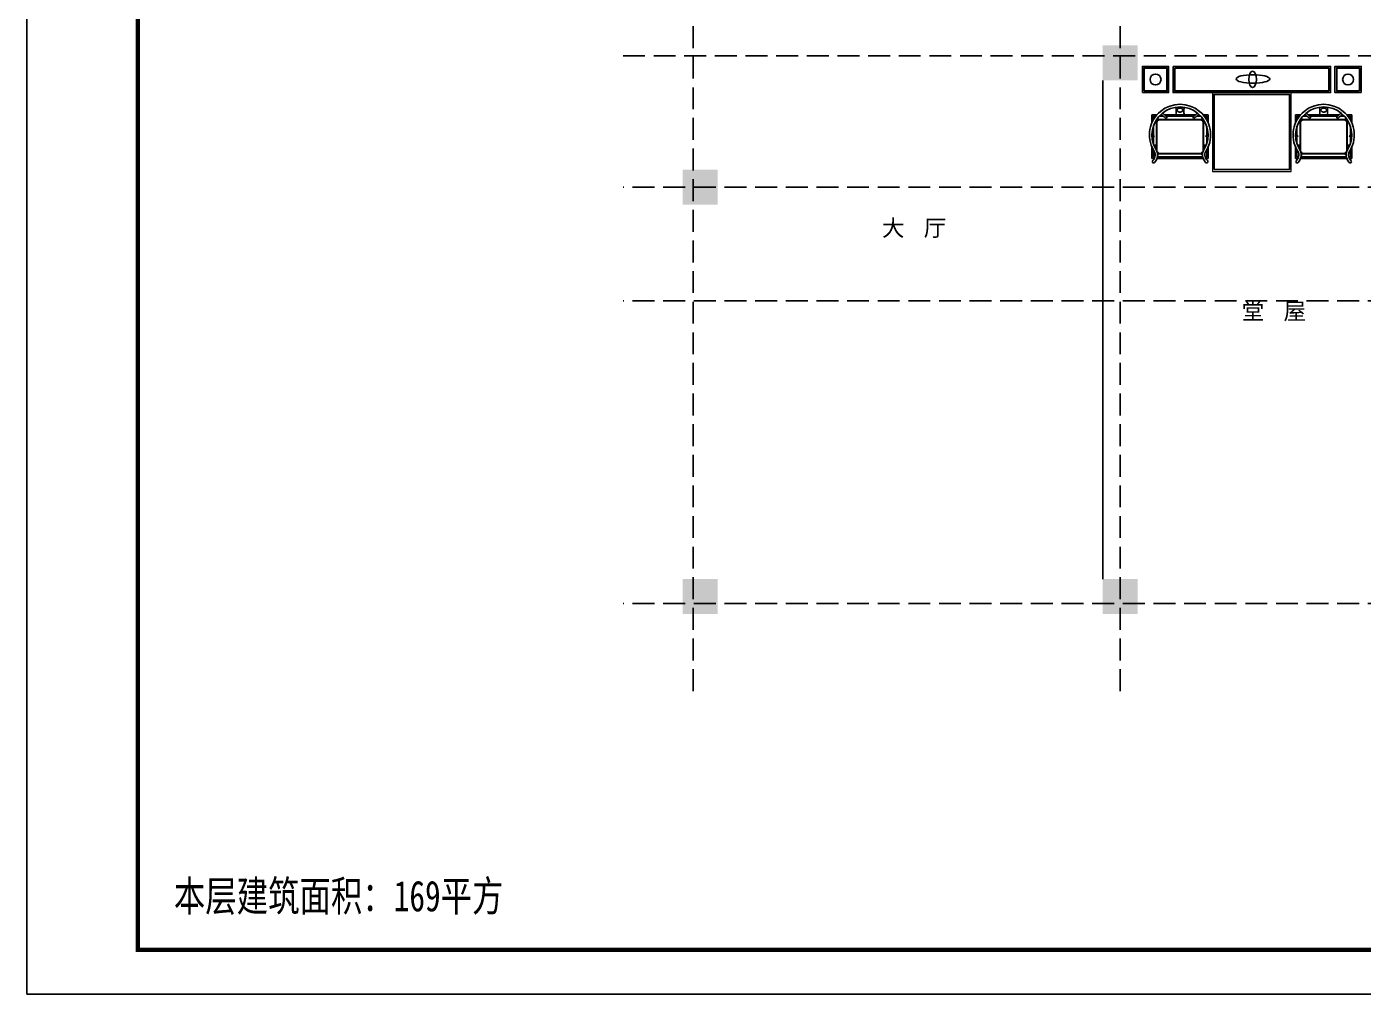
# Model space of a CAD drawing. Header units: millimetres. Extents: x -807114 to 146922, y -468455 to -61603.
# Drawn here: x -425480 to -410211, y -177622 to -166563 of the extents above; entities that cross this region are included whole.
import ezdxf

# ---------------------------------------------------------------- set-up
doc = ezdxf.new("R2010")
doc.units = ezdxf.units.MM
doc.header["$LTSCALE"] = 1000
doc.linetypes.add('DASH', pattern=[0.35, 0.25, -0.1])
doc.linetypes.add('DASHED2', pattern=[0.375, 0.25, -0.125])
for name, color, linetype in [('1家具内线', 8, 'Continuous'), ('1家具外线', 2, 'Continuous'), ('FF-文本文字', 50, 'Continuous'), ('KL截面', 30, 'Continuous'), ('PUB_DIM', 3, 'Continuous'), ('PUB_TITLE', 4, 'Continuous'), ('建-轴', 1, 'Continuous')]:
    doc.layers.add(name, color=color, linetype=linetype)
doc.layers.add('FF●09【活动家具】', color=146, linetype='DASHED2', lineweight=0)
doc.styles.add('Arial', font='arial.ttf')
doc.styles.add('D', font='simhei.ttf', dxfattribs={"width": 0.75, "height": 7})

# ---------------------------------------------------------------- blocks, each defined once
blk = doc.blocks.new('04015600')
at = {"layer": '1家具内线'}
blk.add_lwpolyline([(-39, 732, 0.13438), (-36, 722, 0.106842), (-27, 712, 0.082314), (-15, 706, 0.07067), (1, 704, 0.07067), (17, 706, 0.082314), (29, 712, 0.106842), (38, 722, 0.13438), (41, 732, 0.13438), (38, 742, 0.106842), (29, 752, 0.082314), (17, 758, 0.07067), (1, 760, 0.07067), (-15, 758, 0.082314), (-27, 752, 0.106842), (-36, 742, 0.13438)], format="xyb", close=True, dxfattribs=at)
for points in [[(-370, 645), (-370, 595)], [(-337, 645), (-370, 645)], [(-322, 577), (-326, 577), (-326, 174)], [(-322, 165), (-322, 577)], [(-229, 645), (-291, 645)], [(191, 645), (-191, 645)], [(291, 645), (229, 645)], [(251, 665), (272, 665)], [(323, 577), (327, 577), (327, 176)], [(323, 168), (323, 577)], [(370, 595), (370, 645), (337, 645)], [(-370, 510), (-370, 384)], [(370, 263), (370, 510)], [(-370, 358), (-370, 263)], [(-370, 177), (-370, 81), (-349, 81)], [(-313, 81), (313, 81)], [(349, 81), (370, 81), (370, 177)]]:
    blk.add_lwpolyline(points, dxfattribs=at)
for points in [[(-299, 600), (-299, 596), (300, 596), (300, 600)], [(-299, 130), (-299, 126), (300, 126), (300, 130)]]:
    blk.add_lwpolyline(points, close=True, dxfattribs=at)
for centre, radius, start, end in [((-258, 718), 205, 345.0014, 14.9986), ((258, 718), 205, 165.0014, 194.9986), ((-323, 599), 25, 231.8071, 61.4893), ((-923, -83), 1005, 44.6083, 48.9268), ((-28, 884), 289, 221.995, 236.4657), ((-196, 631), 14, 214.5001, 61.6758), ((196, 631), 14, 118.3242, 325.4999), ((28, 884), 289, 303.5343, 318.005), ((923, -83), 1005, 131.0732, 135.3917), ((323, 599), 25, 118.5107, 308.1929), ((-390, 513), 128, 270.1864, 277.1527), ((-374, 371), 14, 270, 102.9025), ((374, 371), 14, 77.0975, 270), ((390, 513), 128, 262.8473, 269.8136), ((-390, 485), 128, 270.7128, 277.1527), ((-422, 349), 128, 299.0251, 304.6884), ((-343, 231), 14, 297.5358, 130.4383), ((-409, 325), 128, 298.3843, 304.6884), ((343, 231), 14, 49.5617, 242.4642), ((409, 325), 128, 235.3116, 241.6157), ((422, 349), 128, 235.3116, 240.9749), ((390, 485), 128, 262.8473, 269.2872), ((-323, 127), 25, 299.7819, 75.6697), ((323, 127), 25, 104.3303, 240.2181), ((323, 127), 25, 335.7872, 8.7611)]:
    blk.add_arc(centre, radius, start, end, dxfattribs=at)
at = {"layer": '1家具外线'}
blk.add_lwpolyline([(-379, 30, 0.388075), (-370, 178, -1.713285), (370, 178, 0.388075), (379, 30, -1.010163), (355, 5, -0.381875), (340, 197, 1.700219), (-340, 197, -0.381875), (-355, 5, -1.010163)], format="xyb", close=True, dxfattribs=at)
for points in [[(-320, 665), (-390, 665)], [(-390, 665), (-390, 555)], [(-251, 665), (-272, 665)], [(217, 665), (-217, 665)], [(272, 665), (251, 665)], [(390, 555), (390, 665), (320, 665)], [(-390, 218), (-390, 61), (-357, 61)], [(357, 61), (390, 61), (390, 218)], [(-319, 61), (319, 61)]]:
    blk.add_lwpolyline(points, dxfattribs=at)
blk = doc.blocks.new('gfdgdfgdfg')
at = {"color": 2}
for points in [[(-3165, -60911), (-2865, -60911), (-2865, -60611), (-3165, -60611)], [(-2815, -60611), (-1015, -60611), (-1015, -60911), (-2815, -60911)], [(-665, -60911), (-965, -60911), (-965, -60611), (-665, -60611)]]:
    blk.add_lwpolyline(points, close=True, dxfattribs=at)
at = {"color": 8}
for points in [[(-3145, -60891), (-2885, -60891), (-2885, -60631), (-3145, -60631)], [(-2795, -60631), (-1035, -60631), (-1035, -60891), (-2795, -60891)], [(-685, -60891), (-945, -60891), (-945, -60631), (-685, -60631)]]:
    blk.add_lwpolyline(points, close=True, dxfattribs=at)
for centre in [(-3015, -60761), (-815, -60761)]:
    blk.add_circle(centre, 62.8, dxfattribs=at)
for centre, major_axis, ratio in [((-1902, -60755), (-193, 0), 0.249852), ((-1906, -60760), (0, 94), 0.461567)]:
    blk.add_ellipse(centre, major_axis=major_axis, ratio=ratio, dxfattribs=at)
blk = doc.blocks.new('A$C48975837')
at = {"color": 8}
blk.add_lwpolyline([(820, 20), (1680, 20), (1680, 880), (820, 880)], close=True, dxfattribs=at)
at = {"layer": 'FF●09【活动家具】', "color": 2, "linetype": 'ByBlock'}
blk.add_lwpolyline([(800, 0), (1700, 0), (1700, 900), (800, 900)], close=True, dxfattribs=at)
at = {"layer": 'FF●09【活动家具】', "yscale": 0.8235294117647058, "zscale": 0.8235294117647058}
for p, xscale in [((430, 98), -0.8235294117647058), ((2071, 98), 0.8235294117647058)]:
    blk.add_blockref('04015600', p, dxfattribs=dict(at, xscale=xscale))
at = {"layer": 'PUB_DIM'}
blk.add_blockref('gfdgdfgdfg', (3165, 61811), dxfattribs=at)
blk = doc.blocks.new('dsfagfga')
at = {"layer": 'PUB_TITLE'}
blk.add_lwpolyline([(1835878, -2551780), (1866439, -2551780), (1866439, -2530171), (1835878, -2530171)], close=True, dxfattribs=at)
at = {"layer": 'PUB_TITLE', "const_width": 51.4}
blk.add_lwpolyline([(1837165, -2551266), (1865925, -2551266), (1865925, -2530686), (1837165, -2530686)], close=True, dxfattribs=at)

msp = doc.modelspace()

# ---------------------------------------------------------------- hatches: boundary and pattern name
h = msp.add_hatch(color=251)
h.dxf.hatch_style = 1
h.paths.add_polyline_path([(-413187.6, -166776.4), (-413187.6, -167176.4), (-412787.6, -167176.4), (-412787.6, -166776.4)])
h = msp.add_hatch(color=251)
h.dxf.hatch_style = 1
h.paths.add_polyline_path([(-417987.6, -168196.4), (-417587.6, -168196.4), (-417587.6, -168596.4), (-417987.6, -168596.4)])
h = msp.add_hatch(color=251)
h.dxf.hatch_style = 1
h.paths.add_polyline_path([(-417987.6, -172876.4), (-417987.6, -173276.4), (-417587.6, -173276.4), (-417587.6, -172876.4)])
h = msp.add_hatch(color=251)
h.dxf.hatch_style = 1
h.paths.add_polyline_path([(-413187.6, -172876.4), (-413187.6, -173276.4), (-412787.6, -173276.4), (-412787.6, -172876.4)])

# ---------------------------------------------------------------- linework, layer by layer
at = {"color": 251}
msp.add_line((-413187.6, -167176.4), (-413187.6, -172876.4), dxfattribs=at)
at = {"layer": '建-轴', "linetype": 'DASH'}
for p, q in [((-417867.6, -174156.4), (-417867.6, -159596.4)), ((-412987.6, -174156.4), (-412987.6, -159596.4)), ((-418667.6, -166896.4), (-404307.6, -166896.4)), ((-404307.6, -168396.4), (-418667.6, -168396.4)), ((-404307.6, -169696.4), (-418667.6, -169696.4)), ((-404307.6, -173156.4), (-418667.6, -173156.4))]:
    msp.add_line(p, q, dxfattribs=at)

# ---------------------------------------------------------------- block references
at = {"xscale": 0.9873600000000002, "yscale": 0.9873600000000002, "zscale": 0.9873600000000002}
msp.add_blockref('dsfagfga', (-2238153.1, 2341903.1), dxfattribs=at)
msp.add_blockref('A$C48975837', (-412734.2, -168216.4))

# ---------------------------------------------------------------- texts
at = {"layer": 'FF-文本文字', "style": 'Arial'}
for s, p in [('大   厅', (-415710, -168957.1)), ('堂   屋', (-411599.5, -169909.1))]:
    msp.add_text(s, height=188.96, dxfattribs=at).set_placement(p)
at = {"layer": 'KL截面', "linetype": 'ByBlock', "insert": (-423799.1, -176323.6), "char_height": 350.702, "attachment_point": 1, "style": 'D'}
msp.add_mtext_dynamic_manual_height_columns('{\\fSimSun|b0|i0|c134|p2;\\C2;本层建筑面积：169平方}', width=6094.915, gutter_width=12.5, heights=[0], dxfattribs=at)

doc.saveas('drawing.dxf')
